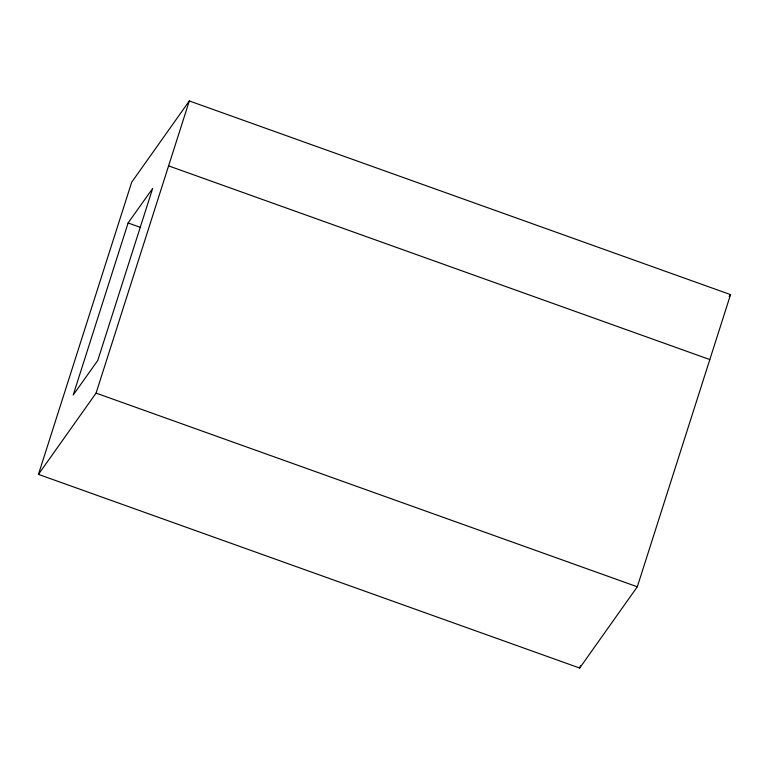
<?xml version="1.0" encoding="UTF-8"?>
<svg xmlns="http://www.w3.org/2000/svg" width="769" height="769" viewBox="0 0 769 769"><rect width="100%" height="100%" fill="white"/><g stroke="black" fill="none" stroke-linecap="round" stroke-linejoin="round"><path stroke-width="1.15" d="M38.45 474.377L131.691 182.215L189.318 100.95L730.55 294.623L637.309 586.785L579.682 668.05L38.45 474.377L96.077 393.103L189.318 100.95M128.106 222.972L73.209 395.016L97.75 360.488L152.647 188.443L128.106 222.972L140.516 227.403M579.682 668.05L580.412 665.771M729.166 296.584L730.55 294.623M168.594 165.873L709.825 359.556M96.077 393.103L637.309 586.785"/></g></svg>
